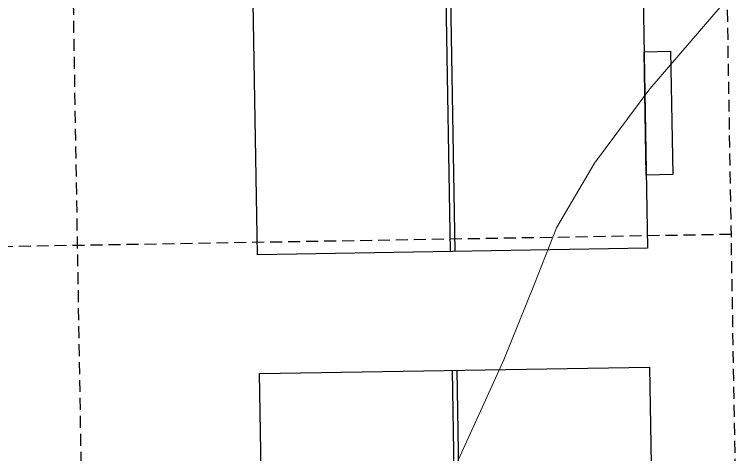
# Model space of a CAD drawing. Header units: inches. Extents: x 203 to 1065, y -1127 to 921.
# Drawn here: x 782.31 to 797.48, y 329.82 to 339.01 of the extents above; entities that cross this region are included whole.
import ezdxf

# ---------------------------------------------------------------- set-up
doc = ezdxf.new("R2010")
doc.units = ezdxf.units.IN
doc.header["$MEASUREMENT"] = 0
doc.linetypes.add('DASHED2', pattern=[0.375, 0.25, -0.125])
for name, color, linetype in [('Cumbreras', 140, 'Continuous'), ('CURVAS', 32, 'Continuous'), ('D2', 40, 'Continuous')]:
    doc.layers.add(name, color=color, linetype=linetype)
doc.layers.add('Limite terrenos', color=2, linetype='DASHED2', transparency=0.4)

# ---------------------------------------------------------------- blocks, each defined once
blk = doc.blocks.new('A$C662B019F')
at = {"layer": 'Cumbreras'}
for p, q in [((-6.898, 4.674), (0, 4.674)), ((-6.898, 4.574), (0, 4.574))]:
    blk.add_line(p, q, dxfattribs=at)
at = {"layer": 'D2'}
for points in [[(-6.898, 0.553), (0, 0.553), (0, 8.695), (-6.898, 8.695)], [(-4.107, 0), (-1.529, 0), (-1.529, 0.553), (-4.107, 0.553)]]:
    blk.add_lwpolyline(points, close=True, dxfattribs=at)

msp = doc.modelspace()

# ---------------------------------------------------------------- linework, layer by layer
at = {"layer": 'CURVAS', "lineweight": 0}
msp.add_lwpolyline([(814.831, 352.555), (812.618, 351.08), (809.471, 348.912), (806.183, 346.612), (803.548, 344.737), (801.566, 343.289), (800.052, 342.093), (798.551, 340.723), (797.042, 339.161), (795.572, 337.455), (794.416, 335.903), (793.62, 334.553), (793.161, 333.38), (792.527, 331.796), (791.507, 329.562)], dxfattribs=at)
at = {"layer": 'Limite terrenos'}
for p, q in [((799.174, 221.87), (797.113, 343.792)), ((785.53, 221.639), (783.469, 343.562)), ((797.272, 334.414), (769.98, 333.953))]:
    msp.add_line(p, q, dxfattribs=at)

# ---------------------------------------------------------------- block references
at = {"layer": 'D2', "xscale": -1, "rotation": 90.96820175265964}
for p in [(796.074, 334.134), (796.233, 324.756)]:
    msp.add_blockref('A$C662B019F', p, dxfattribs=at)

doc.saveas('drawing.dxf')
